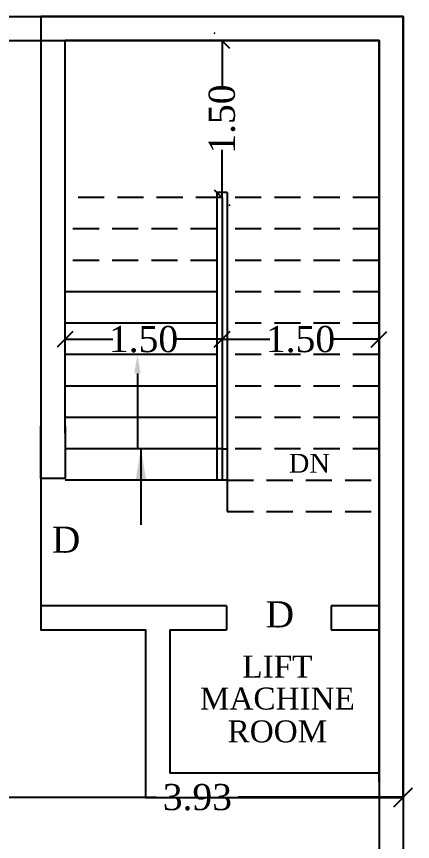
# Model space of a CAD drawing. Header units: metres. Extents: x 0 to 230, y 0 to 91.
# Drawn here: x 79.92 to 83.7, y 28.78 to 36.66 of the extents above; entities that cross this region are included whole.
import ezdxf
from ezdxf.enums import TextEntityAlignment as Align

# ---------------------------------------------------------------- set-up
doc = ezdxf.new("R2010")
doc.units = ezdxf.units.M
doc.header["$MEASUREMENT"] = 0
doc.header["$PDMODE"] = 33
doc.header["$PDSIZE"] = -3
doc.linetypes.add('HIDDEN', pattern=[0.375, 0.25, -0.125])
doc.layers.add('BLK_1_COVERED_AREA', color=140, linetype='Continuous', plot=False)
for name, color, linetype in [('BLK_1_FLR_4_ROOF_AREA', 54, 'Continuous'), ('BLK_1_STAIR_HEADROOM', 1, 'Continuous'), ('BLK_1_TERRACESERVICE_UTILITYDISTANCE', 3, 'Continuous')]:
    doc.layers.add(name, color=color, linetype=linetype)
doc.layers.add('FLOOR-GROUND', color=7, linetype='Continuous', lineweight=35)
doc.styles.add('Isa-', font='times.ttf')
doc.styles.get("Standard").update_dxf_attribs({"font": 'times.ttf', "height": 0.25})
doc.dimstyles.new('ISO-25', dxfattribs={"dimscale": 0, "dimtxt": 0.25, "dimasz": 0.15, "dimexe": 1.25, "dimexo": 0.625, "dimgap": 0, "dimtad": 0, "dimtih": 1, "dimtoh": 1, "dimzin": 1, "dimdsep": 46, "dimtxsty": 'Standard', "dimblk": 'OBLIQUE', "dimcen": 0, "dimse1": 1, "dimse2": 1, "dimclrd": 1, "dimclrt": 3, "dimadec": 0, "dimazin": 2, "dimtfac": 1, "dimtix": 1, "dimtofl": 0, "dimtmove": 0, "dimatfit": 3, "dimfxl": 0, "dimtolj": 1, "dimarcsym": 0})
doc.dimstyles.new('STANDARD$0', dxfattribs={"dimtxt": 0.5, "dimasz": 0.1, "dimexe": 2, "dimexo": 2, "dimgap": 0, "dimtad": 0, "dimzin": 0, "dimdsep": 46, "dimtxsty": 'Standard', "dimblk": 'OBLIQUE', "dimcen": -0.0625, "dimse1": 1, "dimse2": 1, "dimclrd": 3, "dimclre": 9, "dimadec": 0, "dimazin": 0, "dimtfac": 1, "dimtix": 1, "dimtofl": 0, "dimtmove": 2, "dimatfit": 3, "dimldrblk": 'OBLIQUE', "dimfxl": 0, "dimtolj": 1, "dimtzin": 0, "dimarcsym": 0})

# ---------------------------------------------------------------- blocks, each defined once
blk = doc.blocks.new('_Oblique')
at = {"color": 0, "linetype": 'ByBlock', "lineweight": -2}
blk.add_line((-0.5, -0.5), (0.5, 0.5), dxfattribs=at)
blk = doc.blocks.new('*D81')
at = {"color": 1, "lineweight": -2}
for p, q in [((81.8793, 33.5765), (82.3345, 33.5765)), ((83.3793, 33.5765), (82.9241, 33.5765))]:
    blk.add_line(p, q, dxfattribs=at)
at = {"layer": 'Defpoints', "color": 0}
for p in [(81.8793, 33.5765), (83.3793, 33.5765), (83.3793, 33.5765)]:
    blk.add_point(p, dxfattribs=at)
at = {"color": 1, "lineweight": -2, "xscale": 0.15, "yscale": 0.15, "zscale": 0.15, "rotation": 180}
blk.add_blockref('_Oblique', (81.8793, 33.5765), dxfattribs=at)
at = {"color": 1, "lineweight": -2, "xscale": 0.15, "yscale": 0.15, "zscale": 0.15}
blk.add_blockref('_Oblique', (83.3793, 33.5765), dxfattribs=at)
at = {"color": 3, "insert": (82.6293, 33.5765), "char_height": 0.25, "attachment_point": 5}
blk.add_mtext('\\A1;1.50', dxfattribs=at)
blk = doc.blocks.new('*D82')
at = {"color": 1, "lineweight": -2}
for p, q in [((80.3793, 33.5765), (80.8345, 33.5765)), ((81.8793, 33.5765), (81.4241, 33.5765))]:
    blk.add_line(p, q, dxfattribs=at)
at = {"layer": 'Defpoints', "color": 0}
for p in [(80.3793, 33.5765), (81.8793, 33.5765), (81.8793, 33.5765)]:
    blk.add_point(p, dxfattribs=at)
at = {"color": 1, "lineweight": -2, "xscale": 0.15, "yscale": 0.15, "zscale": 0.15, "rotation": 180}
blk.add_blockref('_Oblique', (80.3793, 33.5765), dxfattribs=at)
at = {"color": 1, "lineweight": -2, "xscale": 0.15, "yscale": 0.15, "zscale": 0.15}
blk.add_blockref('_Oblique', (81.8793, 33.5765), dxfattribs=at)
at = {"color": 3, "insert": (81.1293, 33.5765), "char_height": 0.25, "attachment_point": 5}
blk.add_mtext('\\A1;1.50', dxfattribs=at)
blk = doc.blocks.new('*D83')
at = {"color": 1, "lineweight": -2}
for p, q in [((81.8793, 36.4306), (81.8793, 35.9754)), ((81.8793, 34.9306), (81.8793, 35.3858))]:
    blk.add_line(p, q, dxfattribs=at)
at = {"layer": 'Defpoints', "color": 0, "linetype": 'HIDDEN'}
for p in [(81.8793, 36.4306), (81.8793, 34.9306), (81.8793, 34.9306)]:
    blk.add_point(p, dxfattribs=at)
at = {"color": 1, "linetype": 'HIDDEN', "lineweight": -2, "xscale": 0.15, "yscale": 0.15, "zscale": 0.15}
for p, rotation in [((81.8793, 36.4306), 90), ((81.8793, 34.9306), 270)]:
    blk.add_blockref('_Oblique', p, dxfattribs=dict(at, rotation=rotation))
at = {"color": 3, "linetype": 'HIDDEN', "insert": (81.8793, 35.6806), "char_height": 0.25, "attachment_point": 5, "rotation": 90}
blk.add_mtext('\\A1;1.50', dxfattribs=at)
blk = doc.blocks.new('*D149')
at = {"layer": 'BLK_1_TERRACESERVICE_UTILITYDISTANCE', "color": 0, "lineweight": -2}
for p, q in [((79.6783, 29.2631), (79.6783, 29.3814)), ((83.6093, 29.2631), (83.6093, 29.3814))]:
    blk.add_line(p, q, dxfattribs=at)
at = {"layer": 'BLK_1_TERRACESERVICE_UTILITYDISTANCE', "lineweight": -2}
for p, q in [((79.6783, 29.2014), (81.2536, 29.2014)), ((83.6093, 29.2014), (82.034, 29.2014))]:
    blk.add_line(p, q, dxfattribs=at)
at = {"layer": 'Defpoints', "color": 0}
for p in [(79.6783, 29.2006), (83.6093, 29.2014), (83.6093, 29.2006)]:
    blk.add_point(p, dxfattribs=at)
at = {"layer": 'BLK_1_TERRACESERVICE_UTILITYDISTANCE', "lineweight": -2, "xscale": 0.18, "yscale": 0.18, "zscale": 0.18, "rotation": 180}
blk.add_blockref('_Oblique', (79.6783, 29.2014), dxfattribs=at)
at = {"layer": 'BLK_1_TERRACESERVICE_UTILITYDISTANCE', "lineweight": -2, "xscale": 0.18, "yscale": 0.18, "zscale": 0.18}
blk.add_blockref('_Oblique', (83.6093, 29.2014), dxfattribs=at)
at = {"layer": 'BLK_1_TERRACESERVICE_UTILITYDISTANCE', "color": 0, "lineweight": -3, "insert": (81.6438, 29.2014), "char_height": 0.25, "attachment_point": 5}
blk.add_mtext('\\A1;3.93', dxfattribs=at)

msp = doc.modelspace()

# ---------------------------------------------------------------- linework, layer by layer
at = {"color": 7, "lineweight": -3}
for p, q in [((83.6093, 29.3506), (83.6093, 36.6606)), ((83.3793, 29.3506), (83.3793, 36.4306))]:
    msp.add_line(p, q, dxfattribs=at)
for p, q in [((80.3793, 32.6806), (80.3793, 36.4306)), ((83.3793, 36.4306), (80.3793, 36.4306)), ((80.1493, 32.2458), (80.1493, 32.7458)), ((80.3793, 32.7458), (80.3793, 32.2458)), ((80.1493, 32.6806), (80.1493, 30.9506)), ((80.3793, 32.6806), (80.3793, 32.3806)), ((80.3793, 32.3806), (80.3793, 32.2458)), ((80.3793, 32.2458), (80.1493, 32.2458)), ((80.3793, 32.2458), (80.3793, 32.2458)), ((81.923, 31.0306), (80.1493, 31.0306)), ((81.923, 31.0306), (81.923, 30.8006)), ((83.3793, 31.0306), (82.923, 31.0306)), ((82.923, 31.0306), (82.923, 30.8006)), ((80.1493, 30.8006), (81.1493, 30.8006)), ((81.1493, 30.8006), (81.1493, 29.2006)), ((81.1493, 30.8006), (81.1493, 29.2006)), ((81.1493, 30.8006), (81.1493, 29.2006)), ((81.1493, 30.8006), (81.1493, 29.2006)), ((81.3793, 30.8006), (81.923, 30.8006)), ((81.3793, 30.8006), (81.3793, 29.4306)), ((82.923, 30.8006), (83.3793, 30.8006)), ((83.3793, 29.4306), (83.3793, 30.8006)), ((83.3793, 29.4306), (81.3793, 29.4306)), ((83.3793, 29.4306), (81.3793, 29.4306)), ((81.1493, 29.2006), (83.3793, 29.2006)), ((81.1493, 29.2006), (81.2693, 29.2006)), ((81.2693, 29.2006), (83.3793, 29.2006))]:
    msp.add_line(p, q)
at = {"linetype": 'HIDDEN'}
msp.add_line((83.3793, 34.9306), (80.3793, 34.9306), dxfattribs=at)
at = {"color": 0}
for p, q in [((81.8293, 34.9806), (81.8293, 32.5306)), ((81.9293, 34.9806), (81.8293, 34.9806)), ((81.8293, 34.9806), (81.8293, 32.2306)), ((81.8793, 34.9306), (81.8793, 32.5306)), ((81.8793, 34.9306), (81.8793, 32.2306)), ((81.9293, 34.9806), (81.9293, 31.9306)), ((81.9293, 34.9806), (81.9293, 31.9306)), ((81.8293, 34.0306), (80.3793, 34.0306)), ((81.8293, 33.7306), (80.3793, 33.7306)), ((81.8293, 33.4306), (80.3793, 33.4306)), ((81.8293, 33.1306), (80.3793, 33.1306)), ((81.8293, 32.8306), (80.3793, 32.8306)), ((81.8793, 32.5306), (80.3793, 32.5306)), ((81.8793, 32.5306), (81.9293, 32.5306)), ((81.9293, 32.2306), (80.3793, 32.2306))]:
    msp.add_line(p, q, dxfattribs=at)
at = {"color": 0, "linetype": 'HIDDEN'}
for p, q in [((81.8293, 34.6306), (80.3793, 34.6306)), ((83.3793, 34.6306), (81.9293, 34.6306)), ((81.8293, 34.3306), (80.3793, 34.3306)), ((83.3793, 34.3306), (81.9293, 34.3306)), ((83.3793, 34.0306), (81.9293, 34.0306)), ((83.3793, 33.7306), (81.9293, 33.7306)), ((83.3793, 33.4306), (81.9293, 33.4306)), ((83.3793, 33.1306), (81.9293, 33.1306)), ((83.3793, 32.8306), (81.9293, 32.8306)), ((83.3793, 32.5306), (81.9293, 32.5306)), ((81.9293, 32.2306), (83.3793, 32.2306)), ((81.9293, 31.9306), (83.3793, 31.9306))]:
    msp.add_line(p, q, dxfattribs=at)
msp.add_lwpolyline([(83.6093, 29.2006), (83.6093, 36.6606), (80.1493, 36.6606), (80.1493, 30.8006), (81.1493, 30.8006), (81.1493, 29.2006)], close=True)
msp.add_lwpolyline([(80.1493, 36.4306), (80.1493, 32.6806)])
msp.add_lwpolyline([(80.1493, 36.4306), (80.1493, 32.6806)])
at = {"linetype": 'ByBlock', "lineweight": -2}
msp.add_lwpolyline([(81.071, 33.2506), (81.071, 32.5263)], dxfattribs=at)
msp.add_solid([(81.101, 33.2506), (81.071, 33.4306), (81.041, 33.2506)])
at = {"layer": 'BLK_1_COVERED_AREA', "lineweight": -3}
msp.add_lwpolyline([(63.676, 36.6606), (83.6093, 36.6606), (83.6093, 23.1904), (83.3793, 23.1904), (63.676, 28.7006), (63.676, 36.6606)], close=True, dxfattribs=at)
at = {"layer": 'BLK_1_FLR_4_ROOF_AREA'}
msp.add_lwpolyline([(63.906, 36.4306), (83.3793, 36.4306), (83.3793, 23.4293), (63.906, 28.8751)], close=True, dxfattribs=at)
at = {"layer": 'BLK_1_STAIR_HEADROOM', "color": 1}
msp.add_lwpolyline([(80.1493, 36.6606), (80.1493, 30.8006), (81.1493, 30.8006), (81.1493, 29.2006), (83.6093, 29.2006), (83.6093, 36.6606), (80.1493, 36.6606)], close=True, dxfattribs=at)
at = {"layer": 'FLOOR-GROUND', "color": 7, "lineweight": 25, "ltscale": 2}
msp.add_line((83.6093, 36.6606), (80.1493, 36.6606), dxfattribs=at)

# ---------------------------------------------------------------- texts
at = {"color": 85, "style": 'Isa-'}
for s, p in [('LIFT', (82.4082, 30.45)), ('MACHINE', (82.4082, 30.1447)), ('ROOM', (82.4082, 29.8313))]:
    msp.add_text(s, height=0.21, dxfattribs=at).set_placement(p, align=Align.MIDDLE_CENTER)
for s, insert, char_height, attachment_point in [('DN', (82.5172, 32.4824), 0.18, 1), ('\\A1;D', (80.3887, 31.6621), 0.25, 5), ('\\A1;D', (82.4318, 30.9487), 0.25, 5)]:
    msp.add_mtext(s, dxfattribs=dict(insert=insert, char_height=char_height, attachment_point=attachment_point))

# ---------------------------------------------------------------- dimensions: what is measured, and where the dimension line sits
at = {"color": 0, "linetype": 'HIDDEN'}
dim = msp.add_linear_dim(base=(81.8793, 34.9306), p1=(81.8793, 36.4306), p2=(81.8793, 34.9306), angle=90, dimstyle='ISO-25', override={"dimscale": 1}, dxfattribs=at)
dim.commit()
dim.dimension.update_dxf_attribs({"geometry": '*D83', "text_midpoint": (81.8793, 35.6806), "text_rotation": 90})
at = {"color": 0}
for base, p1, p2, picture, middle in [((81.8793, 33.5765), (80.3793, 33.5765), (81.8793, 33.5765), '*D82', (81.1293, 33.5765)), ((83.3793, 33.5765), (81.8793, 33.5765), (83.3793, 33.5765), '*D81', (82.6293, 33.5765))]:
    dim = msp.add_linear_dim(base=base, p1=p1, p2=p2, angle=180, dimstyle='ISO-25', override={"dimscale": 1}, dxfattribs=at)
    dim.commit()
    dim.dimension.update_dxf_attribs({"geometry": picture, "text_midpoint": middle})
at = {"layer": 'BLK_1_TERRACESERVICE_UTILITYDISTANCE', "lineweight": -3}
dim = msp.add_linear_dim(base=(83.6093, 29.2014), p1=(79.6783, 29.2006), p2=(83.6093, 29.2006), dimstyle='STANDARD$0', override={"dimtxt": 0.18, "dimasz": 0.18, "dimexe": 0.18, "dimexo": 0.0625, "dimgap": 0.09, "dimtih": 1, "dimtoh": 1, "dimblk1": 'Oblique', "dimblk2": 'Oblique', "dimsah": 1, "dimcen": 0.09, "dimse1": 0, "dimse2": 0, "dimclrd": 256, "dimclre": 0, "dimtdec": 4, "dimtix": 0, "dimtmove": 0, "dimtfill": 1}, dxfattribs=at)
dim.commit()
dim.dimension.update_dxf_attribs({"geometry": '*D149', "text_midpoint": (81.6438, 29.2014)})

# ---------------------------------------------------------------- leaders
at = {"color": 0}
msp.add_leader([(81.1043, 32.5362), (81.1043, 31.8044)], dimstyle='ISO-25', override={"dimscale": 1, "dimasz": 0.3}, dxfattribs=at)

doc.saveas('drawing.dxf')
